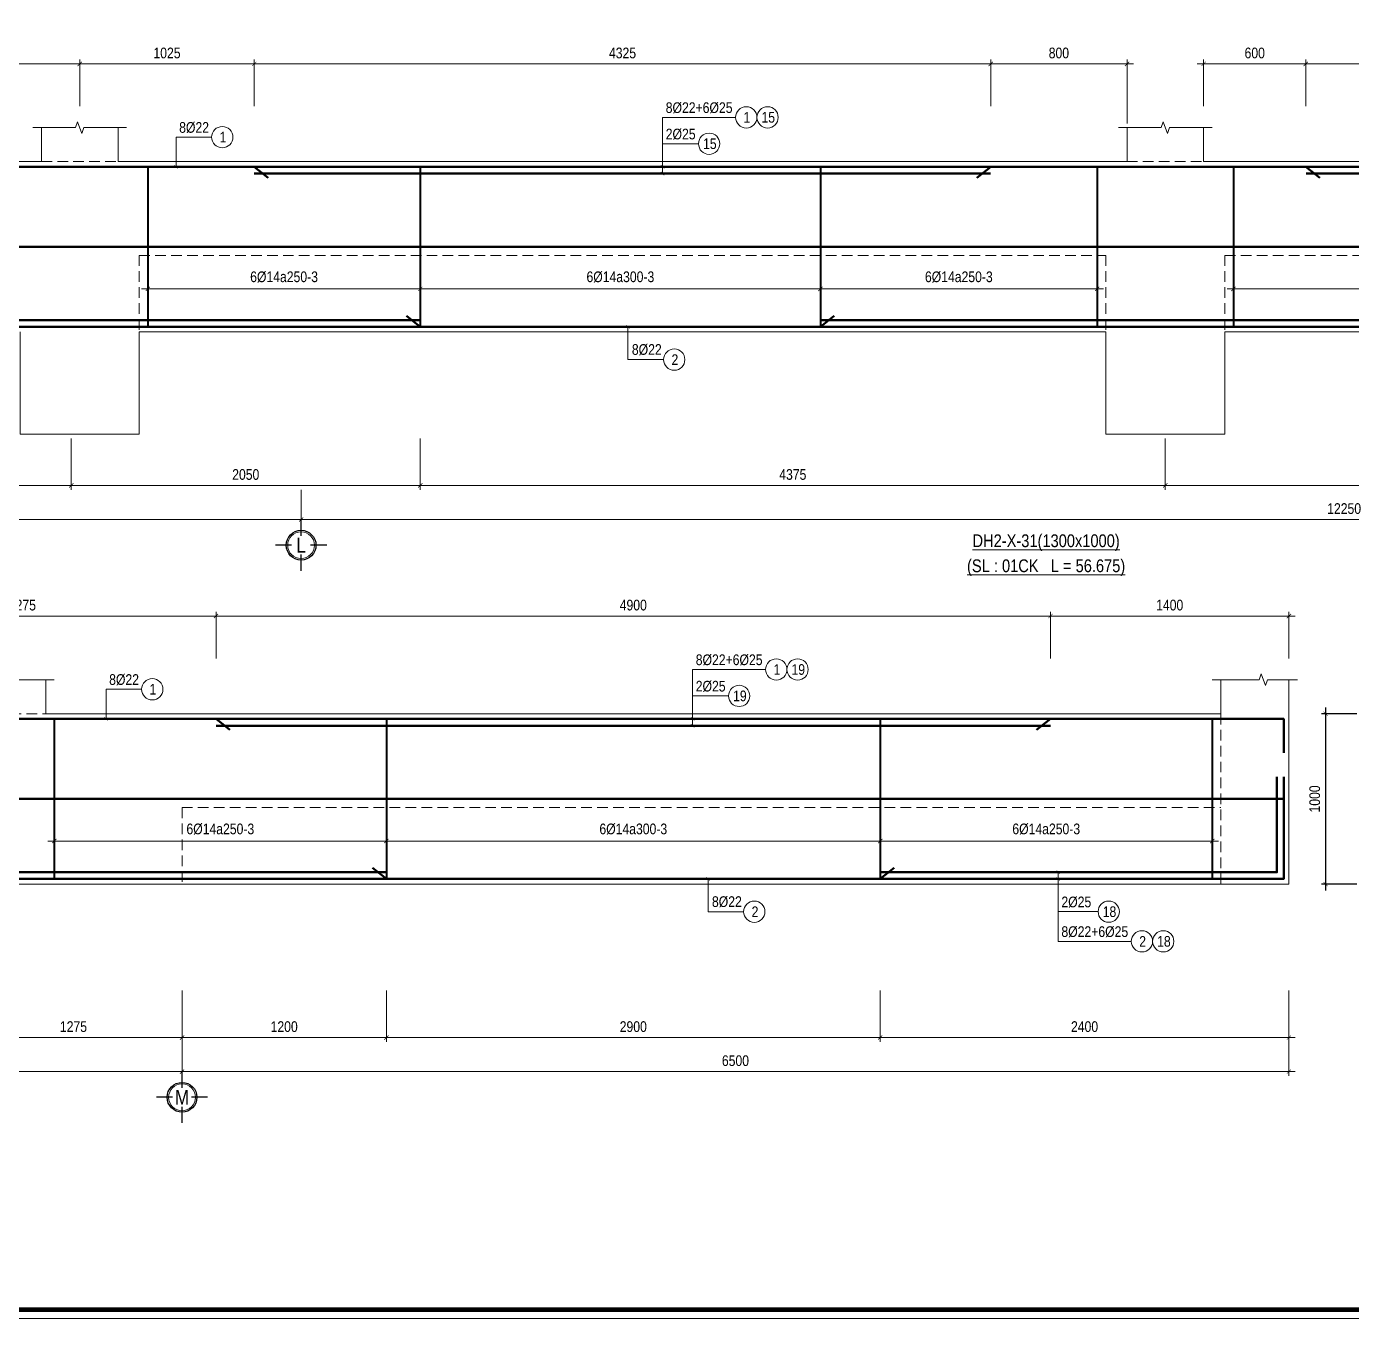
# Model space of a CAD drawing. Header units: millimetres. Extents: x 3014920 to 3563667, y -1638653 to -1356471.
# Drawn here: x 3416600 to 3424380, y -1600938 to -1593352 of the extents above; entities that cross this region are included whole.
import ezdxf
from ezdxf.enums import TextEntityAlignment as Align
from ezdxf.xclip import XClip

# ---------------------------------------------------------------- set-up
doc = ezdxf.new("R2010")
doc.units = ezdxf.units.MM
doc.header["$MEASUREMENT"] = 0
doc.header["$XCLIPFRAME"] = 0
doc.header["$PDMODE"] = 2
doc.linetypes.add('HIDDEN', pattern=[0.375, 0.25, -0.125])
doc.layers.get('0').update_dxf_attribs({"lineweight": 9})
doc.layers.get('Defpoints').update_dxf_attribs({"color": 10, "lineweight": 0})
for name, color, linetype, lineweight in [('2', 2, 'Continuous', 20), ('CDAI', 21, 'Continuous', 40), ('CTHEP', 50, 'Continuous', 50), ('DBAO', 90, 'Continuous', 13), ('DGIONG', 130, 'Continuous', 13), ('KTH', 154, 'Continuous', 9), ('Net khuat', 8, 'HIDDEN', 13), ('TEXT', 7, 'Continuous', 15)]:
    doc.layers.add(name, color=color, linetype=linetype, lineweight=lineweight)
doc.layers.add('8', color=8, linetype='Continuous')
doc.styles.add('HELVECONDENSE', font='VHELVCN_0.TTF')
doc.styles.add('Star-HelCon', font='VHELVCN_0.TTF')
doc.styles.add('TTP-HelCon', font='VHELVCN_0.TTF')
doc.styles.add('VNI-HELVE-CONDENSE', font='VHELVCN_0.TTF')
doc.dimstyles.new('kc-25', dxfattribs={"dimtxt": 62.5, "dimasz": 20, "dimexe": 20, "dimexo": 50, "dimgap": 25, "dimtad": 3, "dimdec": 0, "dimzin": 0, "dimdsep": 46, "dimtxsty": 'VNI-HELVE-CONDENSE', "dimblk": 'DIM', "dimcen": 2.5, "dimclrd": 256, "dimclre": 154, "dimclrt": 7, "dimaunit": 1, "dimadec": 0, "dimazin": 0, "dimtfac": 1, "dimtdec": 0, "dimtix": 1, "dimtmove": 0, "dimatfit": 3, "dimldrblk": 'DOT', "dimfxl": 1, "dimtolj": 1, "dimtzin": 0, "dimarcsym": 0})
doc.dimstyles.new('TTP-25', dxfattribs={"dimscale": 25, "dimtxt": 2.5, "dimasz": 1, "dimexe": 1, "dimexo": 1, "dimgap": 0.09, "dimtad": 0, "dimdec": 4, "dimrnd": 1, "dimzin": 9, "dimdsep": 46, "dimtxsty": 'TTP-HelCon', "dimblk": 'ARCHTICK', "dimcen": 0.09, "dimdle": 1.5, "dimclrd": 256, "dimclre": 256, "dimclrt": 7, "dimadec": 0, "dimazin": 0, "dimtfac": 1, "dimtdec": 4, "dimtmove": 0, "dimatfit": 3, "dimldrblk": 'ARCHTICK', "dimfxl": 1, "dimtvp": 1, "dimtolj": 1, "dimtzin": 0, "dimarcsym": 0})

# ---------------------------------------------------------------- blocks, each defined once
blk = doc.blocks.new('dau truc')
blk.add_circle((0, 0), 180)
at = {"layer": '8'}
for p, q in [((0, 127), (0, 345)), ((-127, 0), (-345, 0)), ((0, -345), (0, -127)), ((345, 0), (127, 0))]:
    blk.add_line(p, q, dxfattribs=at)
blk.add_circle((0, 0), 200, dxfattribs=at)
at = {"layer": 'TEXT', "style": 'HELVECONDENSE'}
blk.add_attdef('A', text='', height=233, dxfattribs=at).set_placement((0, 0), align=Align.MIDDLE)
blk = doc.blocks.new('_ArchTick')
at = {"color": 0, "linetype": 'ByBlock', "const_width": 0.15}
blk.add_lwpolyline([(-0.5, -0.5), (0.5, 0.5)], dxfattribs=at)
blk = doc.blocks.new('*D1346')
at = {"layer": 'Defpoints', "color": 0, "transparency": 16777216}
for p in [(54300, -2174), (56700, -2174), (56700, -2475)]:
    blk.add_point(p, dxfattribs=at)
at = {"layer": 'KTH', "lineweight": -2, "transparency": 16777216}
for p, q in [((54300, -2199), (54300, -2500)), ((56700, -2199), (56700, -2500)), ((54262.5, -2475), (56737.5, -2475))]:
    blk.add_line(p, q, dxfattribs=at)
at = {"layer": 'KTH', "lineweight": -2, "transparency": 16777216, "xscale": 25, "yscale": 25, "zscale": 25, "rotation": 180}
blk.add_blockref('_ArchTick', (54300, -2475), dxfattribs=at)
at = {"layer": 'KTH', "lineweight": -2, "transparency": 16777216, "xscale": 25, "yscale": 25, "zscale": 25}
blk.add_blockref('_ArchTick', (56700, -2475), dxfattribs=at)
at = {"layer": 'KTH', "color": 7, "transparency": 16777216, "insert": (55500, -2411.2), "char_height": 62.5, "attachment_point": 5, "style": 'TTP-HelCon'}
blk.add_mtext('\\A1;2400', dxfattribs=at)
blk = doc.blocks.new('*D1347')
at = {"layer": 'Defpoints', "color": 0, "transparency": 16777216}
for p in [(51400, -2174), (54300, -2174), (54300, -2475)]:
    blk.add_point(p, dxfattribs=at)
at = {"layer": 'KTH', "lineweight": -2, "transparency": 16777216}
for p, q in [((51400, -2199), (51400, -2500)), ((54300, -2199), (54300, -2500)), ((51362.5, -2475), (54337.5, -2475))]:
    blk.add_line(p, q, dxfattribs=at)
at = {"layer": 'KTH', "lineweight": -2, "transparency": 16777216, "xscale": 25, "yscale": 25, "zscale": 25, "rotation": 180}
blk.add_blockref('_ArchTick', (51400, -2475), dxfattribs=at)
at = {"layer": 'KTH', "lineweight": -2, "transparency": 16777216, "xscale": 25, "yscale": 25, "zscale": 25}
blk.add_blockref('_ArchTick', (54300, -2475), dxfattribs=at)
at = {"layer": 'KTH', "color": 7, "transparency": 16777216, "insert": (52850, -2411.2), "char_height": 62.5, "attachment_point": 5, "style": 'TTP-HelCon'}
blk.add_mtext('\\A1;2900', dxfattribs=at)
blk = doc.blocks.new('DIM')
h = blk.add_hatch(color=1)
h.paths.add_polyline_path([(0.49, 0.29, 1), (0.29, 0.49), (-0.19, 0), (0.19, 0)])
h.paths.add_polyline_path([(0.19, 0), (-0.19, 0), (-0.49, -0.29, 1), (-0.29, -0.49)])
at = {"color": 9}
for p, q in [((-0.19, 0), (-1.5, 0)), ((0.19, 0), (1.5, 0))]:
    blk.add_line(p, q, dxfattribs=at)
at = {"color": 1}
for p, q in [((-0.49, -0.29), (0.29, 0.49)), ((-0.29, -0.49), (0.49, 0.29)), ((-0.19, 0), (0.19, 0))]:
    blk.add_line(p, q, dxfattribs=at)
blk.add_arc((-0.39, -0.39), 0.138, 135, 315, dxfattribs=at)
blk = doc.blocks.new('*D1350')
at = {"layer": 'Defpoints', "color": 0, "transparency": 16777216}
for p in [(48125, 0), (48125, -274), (50400, -274)]:
    blk.add_point(p, dxfattribs=at)
at = {"layer": 'KTH', "lineweight": -2, "transparency": 16777216}
for p, q in [((50437.5, 0), (48087.5, 0)), ((48125, -249), (48125, 25)), ((50400, -249), (50400, 25))]:
    blk.add_line(p, q, dxfattribs=at)
at = {"layer": 'KTH', "lineweight": -2, "transparency": 16777216, "xscale": 25, "yscale": 25, "zscale": 25, "rotation": 180}
blk.add_blockref('_ArchTick', (48125, 0), dxfattribs=at)
at = {"layer": 'KTH', "lineweight": -2, "transparency": 16777216, "xscale": 25, "yscale": 25, "zscale": 25}
blk.add_blockref('_ArchTick', (50400, 0), dxfattribs=at)
at = {"layer": 'KTH', "color": 7, "transparency": 16777216, "insert": (49262.5, 63.8), "char_height": 62.5, "attachment_point": 5, "style": 'TTP-HelCon'}
blk.add_mtext('\\A1;2275', dxfattribs=at)
blk = doc.blocks.new('*D1351')
at = {"layer": 'Defpoints', "color": 0, "transparency": 16777216}
for p in [(51400, -1124), (54300, -1124), (51400, -1321.1)]:
    blk.add_point(p, dxfattribs=at)
at = {"layer": 'KTH', "lineweight": -2, "transparency": 16777216}
for p, q in [((51400, -1149), (51400, -1346.1)), ((54300, -1149), (54300, -1346.1)), ((54337.5, -1321.1), (51362.5, -1321.1))]:
    blk.add_line(p, q, dxfattribs=at)
at = {"layer": 'KTH', "lineweight": -2, "transparency": 16777216, "xscale": 25, "yscale": 25, "zscale": 25, "rotation": 180}
blk.add_blockref('_ArchTick', (51400, -1321.1), dxfattribs=at)
at = {"layer": 'KTH', "lineweight": -2, "transparency": 16777216, "xscale": 25, "yscale": 25, "zscale": 25}
blk.add_blockref('_ArchTick', (54300, -1321.1), dxfattribs=at)
at = {"layer": 'KTH', "color": 7, "transparency": 16777216, "insert": (52850, -1251.2), "char_height": 62.5, "attachment_point": 5, "style": 'TTP-HelCon'}
blk.add_mtext('\\A1;6Þ14a300-3', dxfattribs=at)
blk = doc.blocks.new('*D1352')
at = {"layer": 'Defpoints', "color": 0, "transparency": 16777216}
for p in [(43425, -1124), (46800, -1124), (46800, -1321.1)]:
    blk.add_point(p, dxfattribs=at)
at = {"layer": 'KTH', "lineweight": -2, "transparency": 16777216}
for p, q in [((43425, -1149), (43425, -1346.1)), ((46800, -1149), (46800, -1346.1)), ((43387.5, -1321.1), (46837.5, -1321.1))]:
    blk.add_line(p, q, dxfattribs=at)
at = {"layer": 'KTH', "lineweight": -2, "transparency": 16777216, "xscale": 25, "yscale": 25, "zscale": 25, "rotation": 180}
blk.add_blockref('_ArchTick', (43425, -1321.1), dxfattribs=at)
at = {"layer": 'KTH', "lineweight": -2, "transparency": 16777216, "xscale": 25, "yscale": 25, "zscale": 25}
blk.add_blockref('_ArchTick', (46800, -1321.1), dxfattribs=at)
at = {"layer": 'KTH', "color": 7, "transparency": 16777216, "insert": (45112.5, -1251.2), "char_height": 62.5, "attachment_point": 5, "style": 'TTP-HelCon'}
blk.add_mtext('\\A1;6Þ14a250-3', dxfattribs=at)
blk = doc.blocks.new('*D1353')
at = {"layer": 'Defpoints', "color": 0, "transparency": 16777216}
for p in [(54300, -1124), (56250, -1124), (54300, -1321.1)]:
    blk.add_point(p, dxfattribs=at)
at = {"layer": 'KTH', "lineweight": -2, "transparency": 16777216}
for p, q in [((54300, -1149), (54300, -1346.1)), ((56250, -1149), (56250, -1346.1)), ((56287.5, -1321.1), (54262.5, -1321.1))]:
    blk.add_line(p, q, dxfattribs=at)
at = {"layer": 'KTH', "lineweight": -2, "transparency": 16777216, "xscale": 25, "yscale": 25, "zscale": 25, "rotation": 180}
blk.add_blockref('_ArchTick', (54300, -1321.1), dxfattribs=at)
at = {"layer": 'KTH', "lineweight": -2, "transparency": 16777216, "xscale": 25, "yscale": 25, "zscale": 25}
blk.add_blockref('_ArchTick', (56250, -1321.1), dxfattribs=at)
at = {"layer": 'KTH', "color": 7, "transparency": 16777216, "insert": (55275, -1251.2), "char_height": 62.5, "attachment_point": 5, "style": 'TTP-HelCon'}
blk.add_mtext('\\A1;6Þ14a250-3', dxfattribs=at)
blk = doc.blocks.new('*D1354')
at = {"layer": 'Defpoints', "color": 0, "transparency": 16777216}
for p in [(36600, -2174), (38650, -2174), (36600, -2475)]:
    blk.add_point(p, dxfattribs=at)
at = {"layer": 'KTH', "lineweight": -2, "transparency": 16777216}
for p, q in [((36600, -2199), (36600, -2500)), ((38650, -2199), (38650, -2500)), ((38687.5, -2475), (36562.5, -2475))]:
    blk.add_line(p, q, dxfattribs=at)
at = {"layer": 'KTH', "lineweight": -2, "transparency": 16777216, "xscale": 25, "yscale": 25, "zscale": 25, "rotation": 180}
blk.add_blockref('_ArchTick', (36600, -2475), dxfattribs=at)
at = {"layer": 'KTH', "lineweight": -2, "transparency": 16777216, "xscale": 25, "yscale": 25, "zscale": 25}
blk.add_blockref('_ArchTick', (38650, -2475), dxfattribs=at)
at = {"layer": 'KTH', "color": 7, "transparency": 16777216, "insert": (37625, -2411.2), "char_height": 62.5, "attachment_point": 5, "style": 'TTP-HelCon'}
blk.add_mtext('\\A1;2050', dxfattribs=at)
blk = doc.blocks.new('*D1355')
at = {"layer": 'Defpoints', "color": 0, "transparency": 16777216}
for p in [(43025, -2174), (48925, -2174), (43025, -2475)]:
    blk.add_point(p, dxfattribs=at)
at = {"layer": 'KTH', "lineweight": -2, "transparency": 16777216}
for p, q in [((43025, -2199), (43025, -2500)), ((48925, -2199), (48925, -2500)), ((48962.5, -2475), (42987.5, -2475))]:
    blk.add_line(p, q, dxfattribs=at)
at = {"layer": 'KTH', "lineweight": -2, "transparency": 16777216, "xscale": 25, "yscale": 25, "zscale": 25, "rotation": 180}
blk.add_blockref('_ArchTick', (43025, -2475), dxfattribs=at)
at = {"layer": 'KTH', "lineweight": -2, "transparency": 16777216, "xscale": 25, "yscale": 25, "zscale": 25}
blk.add_blockref('_ArchTick', (48925, -2475), dxfattribs=at)
at = {"layer": 'KTH', "color": 7, "transparency": 16777216, "insert": (45975, -2411.2), "char_height": 62.5, "attachment_point": 5, "style": 'TTP-HelCon'}
blk.add_mtext('\\A1;5900', dxfattribs=at)
blk = doc.blocks.new('*D1356')
at = {"layer": 'Defpoints', "color": 0, "transparency": 16777216}
for p in [(37950, -2475), (50200, -2475), (50200, -2675)]:
    blk.add_point(p, dxfattribs=at)
at = {"layer": 'KTH', "lineweight": -2, "transparency": 16777216}
for p, q in [((37950, -2500), (37950, -2700)), ((50200, -2500), (50200, -2700)), ((37912.5, -2675), (50237.5, -2675))]:
    blk.add_line(p, q, dxfattribs=at)
at = {"layer": 'KTH', "lineweight": -2, "transparency": 16777216, "xscale": 25, "yscale": 25, "zscale": 25, "rotation": 180}
blk.add_blockref('_ArchTick', (37950, -2675), dxfattribs=at)
at = {"layer": 'KTH', "lineweight": -2, "transparency": 16777216, "xscale": 25, "yscale": 25, "zscale": 25}
blk.add_blockref('_ArchTick', (50200, -2675), dxfattribs=at)
at = {"layer": 'KTH', "color": 7, "transparency": 16777216, "insert": (44075, -2611.2), "char_height": 62.5, "attachment_point": 5, "style": 'TTP-HelCon'}
blk.add_mtext('\\A1;12250', dxfattribs=at)
blk = doc.blocks.new('*D1358')
at = {"layer": 'Defpoints', "color": 0, "transparency": 16777216}
for p in [(38650, -2174), (43025, -2174), (43025, -2475)]:
    blk.add_point(p, dxfattribs=at)
at = {"layer": 'KTH', "lineweight": -2, "transparency": 16777216}
for p, q in [((38650, -2199), (38650, -2500)), ((43025, -2199), (43025, -2500)), ((38612.5, -2475), (43062.5, -2475))]:
    blk.add_line(p, q, dxfattribs=at)
at = {"layer": 'KTH', "lineweight": -2, "transparency": 16777216, "xscale": 25, "yscale": 25, "zscale": 25, "rotation": 180}
blk.add_blockref('_ArchTick', (38650, -2475), dxfattribs=at)
at = {"layer": 'KTH', "lineweight": -2, "transparency": 16777216, "xscale": 25, "yscale": 25, "zscale": 25}
blk.add_blockref('_ArchTick', (43025, -2475), dxfattribs=at)
at = {"layer": 'KTH', "color": 7, "transparency": 16777216, "insert": (40837.5, -2411.2), "char_height": 62.5, "attachment_point": 5, "style": 'TTP-HelCon'}
blk.add_mtext('\\A1;4375', dxfattribs=at)
blk = doc.blocks.new('*D1359')
at = {"layer": 'Defpoints', "color": 0, "transparency": 16777216}
for p in [(37675, 0), (36650, -274), (37675, -274)]:
    blk.add_point(p, dxfattribs=at)
at = {"layer": 'KTH', "lineweight": -2, "transparency": 16777216}
for p, q in [((36612.5, 0), (37712.5, 0)), ((36650, -249), (36650, 25)), ((37675, -249), (37675, 25))]:
    blk.add_line(p, q, dxfattribs=at)
at = {"layer": 'KTH', "lineweight": -2, "transparency": 16777216, "xscale": 25, "yscale": 25, "zscale": 25, "rotation": 180}
blk.add_blockref('_ArchTick', (36650, 0), dxfattribs=at)
at = {"layer": 'KTH', "lineweight": -2, "transparency": 16777216, "xscale": 25, "yscale": 25, "zscale": 25}
blk.add_blockref('_ArchTick', (37675, 0), dxfattribs=at)
at = {"layer": 'KTH', "color": 7, "transparency": 16777216, "insert": (37162.5, 63.8), "char_height": 62.5, "attachment_point": 5, "style": 'TTP-HelCon'}
blk.add_mtext('\\A1;1025', dxfattribs=at)
blk = doc.blocks.new('*D1360')
at = {"layer": 'Defpoints', "color": 0, "transparency": 16777216}
for p in [(37675, 0), (37675, -274), (42000, -249)]:
    blk.add_point(p, dxfattribs=at)
at = {"layer": 'KTH', "lineweight": -2, "transparency": 16777216}
for p, q in [((42037.5, 0), (37637.5, 0)), ((37675, -249), (37675, 25)), ((42000, -224), (42000, 25))]:
    blk.add_line(p, q, dxfattribs=at)
at = {"layer": 'KTH', "lineweight": -2, "transparency": 16777216, "xscale": 25, "yscale": 25, "zscale": 25, "rotation": 180}
blk.add_blockref('_ArchTick', (37675, 0), dxfattribs=at)
at = {"layer": 'KTH', "lineweight": -2, "transparency": 16777216, "xscale": 25, "yscale": 25, "zscale": 25}
blk.add_blockref('_ArchTick', (42000, 0), dxfattribs=at)
at = {"layer": 'KTH', "color": 7, "transparency": 16777216, "insert": (39837.5, 63.8), "char_height": 62.5, "attachment_point": 5, "style": 'TTP-HelCon'}
blk.add_mtext('\\A1;4325', dxfattribs=at)
blk = doc.blocks.new('*D1361')
at = {"layer": 'Defpoints', "color": 0, "transparency": 16777216}
for p in [(37050, -1124), (38650, -1124), (37050, -1321.1)]:
    blk.add_point(p, dxfattribs=at)
at = {"layer": 'KTH', "lineweight": -2, "transparency": 16777216}
for p, q in [((37050, -1149), (37050, -1346.1)), ((38650, -1149), (38650, -1346.1)), ((38687.5, -1321.1), (37012.5, -1321.1))]:
    blk.add_line(p, q, dxfattribs=at)
at = {"layer": 'KTH', "lineweight": -2, "transparency": 16777216, "xscale": 25, "yscale": 25, "zscale": 25, "rotation": 180}
blk.add_blockref('_ArchTick', (37050, -1321.1), dxfattribs=at)
at = {"layer": 'KTH', "lineweight": -2, "transparency": 16777216, "xscale": 25, "yscale": 25, "zscale": 25}
blk.add_blockref('_ArchTick', (38650, -1321.1), dxfattribs=at)
at = {"layer": 'KTH', "color": 7, "transparency": 16777216, "insert": (37850, -1251.2), "char_height": 62.5, "attachment_point": 5, "style": 'TTP-HelCon'}
blk.add_mtext('\\A1;6Þ14a250-3', dxfattribs=at)
blk = doc.blocks.new('*D1362')
at = {"layer": 'Defpoints', "color": 0, "transparency": 16777216}
for p in [(38650, -1124), (40999.8, -1124), (40999.8, -1321.1)]:
    blk.add_point(p, dxfattribs=at)
at = {"layer": 'KTH', "lineweight": -2, "transparency": 16777216}
for p, q in [((38650, -1149), (38650, -1346.1)), ((40999.8, -1149), (40999.8, -1346.1)), ((38612.5, -1321.1), (41037.3, -1321.1))]:
    blk.add_line(p, q, dxfattribs=at)
at = {"layer": 'KTH', "lineweight": -2, "transparency": 16777216, "xscale": 25, "yscale": 25, "zscale": 25, "rotation": 180}
blk.add_blockref('_ArchTick', (38650, -1321.1), dxfattribs=at)
at = {"layer": 'KTH', "lineweight": -2, "transparency": 16777216, "xscale": 25, "yscale": 25, "zscale": 25}
blk.add_blockref('_ArchTick', (40999.8, -1321.1), dxfattribs=at)
at = {"layer": 'KTH', "color": 7, "transparency": 16777216, "insert": (39824.9, -1251.2), "char_height": 62.5, "attachment_point": 5, "style": 'TTP-HelCon'}
blk.add_mtext('\\A1;6Þ14a300-3', dxfattribs=at)
blk = doc.blocks.new('*D1363')
at = {"layer": 'Defpoints', "color": 0, "transparency": 16777216}
for p in [(49450, -1124), (51400, -1124), (51400, -1321.1)]:
    blk.add_point(p, dxfattribs=at)
at = {"layer": 'KTH', "lineweight": -2, "transparency": 16777216}
for p, q in [((49450, -1149), (49450, -1346.1)), ((51400, -1149), (51400, -1346.1)), ((49412.5, -1321.1), (51437.5, -1321.1))]:
    blk.add_line(p, q, dxfattribs=at)
at = {"layer": 'KTH', "lineweight": -2, "transparency": 16777216, "xscale": 25, "yscale": 25, "zscale": 25, "rotation": 180}
blk.add_blockref('_ArchTick', (49450, -1321.1), dxfattribs=at)
at = {"layer": 'KTH', "lineweight": -2, "transparency": 16777216, "xscale": 25, "yscale": 25, "zscale": 25}
blk.add_blockref('_ArchTick', (51400, -1321.1), dxfattribs=at)
at = {"layer": 'KTH', "color": 7, "transparency": 16777216, "insert": (50425, -1251.2), "char_height": 62.5, "attachment_point": 5, "style": 'TTP-HelCon'}
blk.add_mtext('\\A1;6Þ14a250-3', dxfattribs=at)
blk = doc.blocks.new('*D1367')
at = {"layer": 'Defpoints', "color": 0, "transparency": 16777216}
for p in [(55300, 0), (50400, -274), (55300, -274)]:
    blk.add_point(p, dxfattribs=at)
at = {"layer": 'KTH', "lineweight": -2, "transparency": 16777216}
for p, q in [((50362.5, 0), (55337.5, 0)), ((50400, -249), (50400, 25)), ((55300, -249), (55300, 25))]:
    blk.add_line(p, q, dxfattribs=at)
at = {"layer": 'KTH', "lineweight": -2, "transparency": 16777216, "xscale": 25, "yscale": 25, "zscale": 25, "rotation": 180}
blk.add_blockref('_ArchTick', (50400, 0), dxfattribs=at)
at = {"layer": 'KTH', "lineweight": -2, "transparency": 16777216, "xscale": 25, "yscale": 25, "zscale": 25}
blk.add_blockref('_ArchTick', (55300, 0), dxfattribs=at)
at = {"layer": 'KTH', "color": 7, "transparency": 16777216, "insert": (52850, 63.8), "char_height": 62.5, "attachment_point": 5, "style": 'TTP-HelCon'}
blk.add_mtext('\\A1;4900', dxfattribs=at)
blk = doc.blocks.new('*D1368')
at = {"layer": 'Defpoints', "color": 0, "transparency": 16777216}
for p in [(56700, 0), (55300, -274), (56700, -274)]:
    blk.add_point(p, dxfattribs=at)
at = {"layer": 'KTH', "lineweight": -2, "transparency": 16777216}
for p, q in [((55262.5, 0), (56737.5, 0)), ((55300, -249), (55300, 25)), ((56700, -249), (56700, 25))]:
    blk.add_line(p, q, dxfattribs=at)
at = {"layer": 'KTH', "lineweight": -2, "transparency": 16777216, "xscale": 25, "yscale": 25, "zscale": 25, "rotation": 180}
blk.add_blockref('_ArchTick', (55300, 0), dxfattribs=at)
at = {"layer": 'KTH', "lineweight": -2, "transparency": 16777216, "xscale": 25, "yscale": 25, "zscale": 25}
blk.add_blockref('_ArchTick', (56700, 0), dxfattribs=at)
at = {"layer": 'KTH', "color": 7, "transparency": 16777216, "insert": (56000, 63.8), "char_height": 62.5, "attachment_point": 5, "style": 'TTP-HelCon'}
blk.add_mtext('\\A1;1400', dxfattribs=at)
blk = doc.blocks.new('*D1369')
at = {"layer": 'Defpoints', "color": 0, "transparency": 16777216}
for p in [(48925, -2174), (50200, -2174), (50200, -2475)]:
    blk.add_point(p, dxfattribs=at)
at = {"layer": 'KTH', "lineweight": -2, "transparency": 16777216}
for p, q in [((48925, -2199), (48925, -2500)), ((50200, -2199), (50200, -2500)), ((48887.5, -2475), (50237.5, -2475))]:
    blk.add_line(p, q, dxfattribs=at)
at = {"layer": 'KTH', "lineweight": -2, "transparency": 16777216, "xscale": 25, "yscale": 25, "zscale": 25, "rotation": 180}
blk.add_blockref('_ArchTick', (48925, -2475), dxfattribs=at)
at = {"layer": 'KTH', "lineweight": -2, "transparency": 16777216, "xscale": 25, "yscale": 25, "zscale": 25}
blk.add_blockref('_ArchTick', (50200, -2475), dxfattribs=at)
at = {"layer": 'KTH', "color": 7, "transparency": 16777216, "insert": (49562.5, -2411.2), "char_height": 62.5, "attachment_point": 5, "style": 'TTP-HelCon'}
blk.add_mtext('\\A1;1275', dxfattribs=at)
blk = doc.blocks.new('*D1370')
at = {"layer": 'Defpoints', "color": 0, "transparency": 16777216}
for p in [(50200, -2174), (51400, -2199), (50200, -2475)]:
    blk.add_point(p, dxfattribs=at)
at = {"layer": 'KTH', "lineweight": -2, "transparency": 16777216}
for p, q in [((50200, -2199), (50200, -2500)), ((51400, -2224), (51400, -2500)), ((51437.5, -2475), (50162.5, -2475))]:
    blk.add_line(p, q, dxfattribs=at)
at = {"layer": 'KTH', "lineweight": -2, "transparency": 16777216, "xscale": 25, "yscale": 25, "zscale": 25, "rotation": 180}
blk.add_blockref('_ArchTick', (50200, -2475), dxfattribs=at)
at = {"layer": 'KTH', "lineweight": -2, "transparency": 16777216, "xscale": 25, "yscale": 25, "zscale": 25}
blk.add_blockref('_ArchTick', (51400, -2475), dxfattribs=at)
at = {"layer": 'KTH', "color": 7, "transparency": 16777216, "insert": (50800, -2411.2), "char_height": 62.5, "attachment_point": 5, "style": 'TTP-HelCon'}
blk.add_mtext('\\A1;1200', dxfattribs=at)
blk = doc.blocks.new('*D1371')
at = {"layer": 'Defpoints', "color": 0, "transparency": 16777216}
for p in [(50200, -2174), (56700, -2174), (50200, -2675)]:
    blk.add_point(p, dxfattribs=at)
at = {"layer": 'KTH', "lineweight": -2, "transparency": 16777216}
for p, q in [((50200, -2199), (50200, -2700)), ((56700, -2199), (56700, -2700)), ((56737.5, -2675), (50162.5, -2675))]:
    blk.add_line(p, q, dxfattribs=at)
at = {"layer": 'KTH', "lineweight": -2, "transparency": 16777216, "xscale": 25, "yscale": 25, "zscale": 25, "rotation": 180}
blk.add_blockref('_ArchTick', (50200, -2675), dxfattribs=at)
at = {"layer": 'KTH', "lineweight": -2, "transparency": 16777216, "xscale": 25, "yscale": 25, "zscale": 25}
blk.add_blockref('_ArchTick', (56700, -2675), dxfattribs=at)
at = {"layer": 'KTH', "color": 7, "transparency": 16777216, "insert": (53450, -2611.2), "char_height": 62.5, "attachment_point": 5, "style": 'TTP-HelCon'}
blk.add_mtext('\\A1;6500', dxfattribs=at)
blk = doc.blocks.new('*D1379')
at = {"layer": 'Defpoints', "color": 0, "transparency": 16777216}
for p in [(34550, -2174), (36600, -2174), (34550, -2475)]:
    blk.add_point(p, dxfattribs=at)
at = {"layer": 'KTH', "lineweight": -2, "transparency": 16777216}
for p, q in [((34550, -2199), (34550, -2500)), ((36600, -2199), (36600, -2500)), ((36637.5, -2475), (34512.5, -2475))]:
    blk.add_line(p, q, dxfattribs=at)
at = {"layer": 'KTH', "lineweight": -2, "transparency": 16777216, "xscale": 25, "yscale": 25, "zscale": 25, "rotation": 180}
blk.add_blockref('_ArchTick', (34550, -2475), dxfattribs=at)
at = {"layer": 'KTH', "lineweight": -2, "transparency": 16777216, "xscale": 25, "yscale": 25, "zscale": 25}
blk.add_blockref('_ArchTick', (36600, -2475), dxfattribs=at)
at = {"layer": 'KTH', "color": 7, "transparency": 16777216, "insert": (35575, -2411.2), "char_height": 62.5, "attachment_point": 5, "style": 'TTP-HelCon'}
blk.add_mtext('\\A1;2050', dxfattribs=at)
blk = doc.blocks.new('*D1380')
at = {"layer": 'Defpoints', "color": 0, "transparency": 16777216}
for p in [(27500, -2475), (37950, -2475), (27500, -2675)]:
    blk.add_point(p, dxfattribs=at)
at = {"layer": 'KTH', "lineweight": -2, "transparency": 16777216}
for p, q in [((27500, -2500), (27500, -2700)), ((37950, -2500), (37950, -2700)), ((37987.5, -2675), (27462.5, -2675))]:
    blk.add_line(p, q, dxfattribs=at)
at = {"layer": 'KTH', "lineweight": -2, "transparency": 16777216, "xscale": 25, "yscale": 25, "zscale": 25, "rotation": 180}
blk.add_blockref('_ArchTick', (27500, -2675), dxfattribs=at)
at = {"layer": 'KTH', "lineweight": -2, "transparency": 16777216, "xscale": 25, "yscale": 25, "zscale": 25}
blk.add_blockref('_ArchTick', (37950, -2675), dxfattribs=at)
at = {"layer": 'KTH', "color": 7, "transparency": 16777216, "insert": (32725, -2611.2), "char_height": 62.5, "attachment_point": 5, "style": 'TTP-HelCon'}
blk.add_mtext('\\A1;10450', dxfattribs=at)
blk = doc.blocks.new('*D1420')
at = {"layer": 'Defpoints', "color": 0, "transparency": 16777216}
for p in [(35600, 0), (35600, -274), (36650, -274)]:
    blk.add_point(p, dxfattribs=at)
at = {"layer": 'KTH', "lineweight": -2, "transparency": 16777216}
for p, q in [((36687.5, 0), (35562.5, 0)), ((35600, -249), (35600, 25)), ((36650, -249), (36650, 25))]:
    blk.add_line(p, q, dxfattribs=at)
at = {"layer": 'KTH', "lineweight": -2, "transparency": 16777216, "xscale": 25, "yscale": 25, "zscale": 25, "rotation": 180}
blk.add_blockref('_ArchTick', (35600, 0), dxfattribs=at)
at = {"layer": 'KTH', "lineweight": -2, "transparency": 16777216, "xscale": 25, "yscale": 25, "zscale": 25}
blk.add_blockref('_ArchTick', (36650, 0), dxfattribs=at)
at = {"layer": 'KTH', "color": 7, "transparency": 16777216, "insert": (36125, 63.8), "char_height": 62.5, "attachment_point": 5, "style": 'TTP-HelCon'}
blk.add_mtext('\\A1;1050', dxfattribs=at)
blk = doc.blocks.new('*D1423')
at = {"layer": 'Defpoints', "color": 0, "transparency": 16777216}
for p in [(40999.8, -1124), (42625, -1124), (42625, -1321.1)]:
    blk.add_point(p, dxfattribs=at)
at = {"layer": 'KTH', "lineweight": -2, "transparency": 16777216}
for p, q in [((40999.8, -1149), (40999.8, -1346.1)), ((42625, -1149), (42625, -1346.1)), ((40962.3, -1321.1), (42662.5, -1321.1))]:
    blk.add_line(p, q, dxfattribs=at)
at = {"layer": 'KTH', "lineweight": -2, "transparency": 16777216, "xscale": 25, "yscale": 25, "zscale": 25, "rotation": 180}
blk.add_blockref('_ArchTick', (40999.8, -1321.1), dxfattribs=at)
at = {"layer": 'KTH', "lineweight": -2, "transparency": 16777216, "xscale": 25, "yscale": 25, "zscale": 25}
blk.add_blockref('_ArchTick', (42625, -1321.1), dxfattribs=at)
at = {"layer": 'KTH', "color": 7, "transparency": 16777216, "insert": (41812.4, -1251.2), "char_height": 62.5, "attachment_point": 5, "style": 'TTP-HelCon'}
blk.add_mtext('\\A1;6Þ14a250-3', dxfattribs=at)
blk = doc.blocks.new('*D1424')
at = {"layer": 'Defpoints', "color": 0, "transparency": 16777216}
for p in [(42000, 0), (42000, -274), (42800, -374)]:
    blk.add_point(p, dxfattribs=at)
at = {"layer": 'KTH', "lineweight": -2, "transparency": 16777216}
for p, q in [((42837.5, 0), (41962.5, 0)), ((42000, -249), (42000, 25)), ((42800, -349), (42800, 25))]:
    blk.add_line(p, q, dxfattribs=at)
at = {"layer": 'KTH', "lineweight": -2, "transparency": 16777216, "xscale": 25, "yscale": 25, "zscale": 25, "rotation": 180}
blk.add_blockref('_ArchTick', (42000, 0), dxfattribs=at)
at = {"layer": 'KTH', "lineweight": -2, "transparency": 16777216, "xscale": 25, "yscale": 25, "zscale": 25}
blk.add_blockref('_ArchTick', (42800, 0), dxfattribs=at)
at = {"layer": 'KTH', "color": 7, "transparency": 16777216, "insert": (42400, 63.8), "char_height": 62.5, "attachment_point": 5, "style": 'TTP-HelCon'}
blk.add_mtext('\\A1;800', dxfattribs=at)
blk = doc.blocks.new('*D1425')
at = {"layer": 'Defpoints', "color": 0, "transparency": 16777216}
for p in [(43850, 0), (43250, -274), (43850, -274)]:
    blk.add_point(p, dxfattribs=at)
at = {"layer": 'KTH', "lineweight": -2, "transparency": 16777216}
for p, q in [((43212.5, 0), (43887.5, 0)), ((43250, -249), (43250, 25)), ((43850, -249), (43850, 25))]:
    blk.add_line(p, q, dxfattribs=at)
at = {"layer": 'KTH', "lineweight": -2, "transparency": 16777216, "xscale": 25, "yscale": 25, "zscale": 25, "rotation": 180}
blk.add_blockref('_ArchTick', (43250, 0), dxfattribs=at)
at = {"layer": 'KTH', "lineweight": -2, "transparency": 16777216, "xscale": 25, "yscale": 25, "zscale": 25}
blk.add_blockref('_ArchTick', (43850, 0), dxfattribs=at)
at = {"layer": 'KTH', "color": 7, "transparency": 16777216, "insert": (43550, 63.8), "char_height": 62.5, "attachment_point": 5, "style": 'TTP-HelCon'}
blk.add_mtext('\\A1;600', dxfattribs=at)
blk = doc.blocks.new('*D1427')
at = {"layer": 'Defpoints', "color": 0, "transparency": 16777216}
for p in [(43850, 0), (43850, -249), (46250, -604)]:
    blk.add_point(p, dxfattribs=at)
at = {"layer": 'KTH', "lineweight": -2, "transparency": 16777216}
for p, q in [((46287.5, 0), (43812.5, 0)), ((43850, -224), (43850, 25)), ((46250, -579), (46250, 25))]:
    blk.add_line(p, q, dxfattribs=at)
at = {"layer": 'KTH', "lineweight": -2, "transparency": 16777216, "xscale": 25, "yscale": 25, "zscale": 25, "rotation": 180}
blk.add_blockref('_ArchTick', (43850, 0), dxfattribs=at)
at = {"layer": 'KTH', "lineweight": -2, "transparency": 16777216, "xscale": 25, "yscale": 25, "zscale": 25}
blk.add_blockref('_ArchTick', (46250, 0), dxfattribs=at)
at = {"layer": 'KTH', "color": 7, "transparency": 16777216, "insert": (45050, 63.8), "char_height": 62.5, "attachment_point": 5, "style": 'TTP-HelCon'}
blk.add_mtext('\\A1;2400', dxfattribs=at)
blk = doc.blocks.new('*D343')
at = {"layer": 'Defpoints', "color": 0, "ltscale": 500, "transparency": 16777216}
for p in [(3424436.4, -1597387), (3424228.2, -1598387), (3424436.4, -1598387)]:
    blk.add_point(p, dxfattribs=at)
at = {"layer": 'KTH', "lineweight": -2, "ltscale": 500, "transparency": 16777216}
for p, q in [((3424411.4, -1597387), (3424203.2, -1597387)), ((3424228.2, -1597349.5), (3424228.2, -1598424.5)), ((3424411.4, -1598387), (3424203.2, -1598387))]:
    blk.add_line(p, q, dxfattribs=at)
at = {"layer": 'KTH', "lineweight": -2, "ltscale": 500, "transparency": 16777216, "xscale": 25, "yscale": 25, "zscale": 25}
for p, rotation in [((3424228.2, -1597387), 90), ((3424228.2, -1598387), 270)]:
    blk.add_blockref('_ArchTick', p, dxfattribs=dict(at, rotation=rotation))
at = {"layer": 'KTH', "color": 7, "ltscale": 500, "transparency": 16777216, "insert": (3424164.4, -1597887), "char_height": 62.5, "attachment_point": 5, "rotation": 90, "style": 'TTP-HelCon'}
blk.add_mtext('\\A1;1000', dxfattribs=at)
blk = doc.blocks.new('CHG_XX_Khung ten')
blk.add_lwpolyline([(15, 579), (826, 579), (826, 15), (15, 15)], close=True)
at = {"color": 4, "linetype": 'Continuous', "const_width": 1}
blk.add_lwpolyline([(17, 577), (824, 577), (824, 17), (17, 17)], close=True, dxfattribs=at)
blk = doc.blocks.new('2X-31')
at = {"layer": 'CDAI'}
for points in [[(37050, -604.00461), (37050, -1544.00461)], [(38650.00074, -604.00461), (38650.00074, -1544.00461)], [(40999.77863, -604.00461), (40999.77863, -1544.00461)], [(42625, -604.00461), (42625, -1544.00461)], [(43425, -604.00461), (43425, -1544.00461)], [(49449.99511, -604.00461), (49449.99511, -1544.00461)], [(51400, -604.00461), (51400, -1544.00461)], [(51400, -604.00461), (51400, -1544.00461)], [(54299.98926, -604.00461), (54299.98926, -1544.0046)], [(54299.98926, -604.00461), (54299.98926, -1544.0046)], [(56249.98926, -604.00461), (56249.98926, -1544.0046)]]:
    blk.add_lwpolyline(points, dxfattribs=at)
at = {"layer": 'CTHEP'}
for p, q in [((37756.42589, -668.53011), (37675, -604.00461)), ((41918.57411, -668.53011), (42000, -604.00461)), ((43931.42394, -668.53011), (43849.99805, -604.00461)), ((50481.42589, -668.53011), (50400, -604.00461)), ((55218.56337, -668.53011), (55299.98926, -604.00461)), ((56669.99316, -1074.0046), (103.16431, -1074.00461)), ((38568.57484, -1479.47911), (38650.00074, -1544.00461)), ((41081.20452, -1479.47911), (40999.77863, -1544.00461)), ((51318.57411, -1479.47911), (51400, -1544.0046)), ((54381.41516, -1479.47911), (54299.98926, -1544.00461))]:
    blk.add_line(p, q, dxfattribs=at)
for points in [[(54.54176, -804.44405), (54.54176, -604.00461), (56669.99316, -604.00461), (56669.99316, -804.00461)], [(37675, -644.00461), (41998.10014, -644.00461)], [(43852.10013, -644.00461), (46250, -644.00461)], [(50400, -644.00461), (55299.98926, -644.00461)], [(54.54176, -1544.00461), (56669.99316, -1544.0046), (56669.99316, -944.0046)], [(54299.98926, -1504.0046), (56629.99316, -1504.0046), (56629.99316, -944.0046)], [(34550.00074, -1504.00461), (38650.00074, -1504.00461)], [(40999.0018, -1504.00461), (44149.99511, -1504.00461)], [(44149.99511, -1504.00461), (51400, -1504.00461)]]:
    blk.add_lwpolyline(points, dxfattribs=at)
at = {"layer": 'DBAO', "linetype": 'Continuous'}
for p, q in [((36425, -374.00461), (36425, -574.00461)), ((36875, -374.00461), (36875, -574.00461)), ((42800, -374.00461), (42800, -574.00461)), ((43250, -374.00461), (43250, -574.00461)), ((49399.99511, -374.00461), (49399.99511, -574.00461)), ((56299.98926, -374.00461), (56299.98926, -574.00461)), ((56699.99316, -374.00461), (56699.99316, -574.00461)), ((31949.98761, -574.00461), (36425, -574.00461)), ((36875, -574.00461), (42800.00195, -574.00461)), ((43250, -574.00461), (46850, -574.00461)), ((49399.99511, -574.00461), (56299.98926, -574.00461))]:
    blk.add_line(p, q, dxfattribs=at)
at = {"layer": 'DBAO'}
for points in [[(42675, -1574.00461), (42675, -2174.00461), (43375, -2174.00461), (43375, -1574.00461), (56699.99316, -1574.00461), (56699.99316, -574.00461)], [(36300, -1574.00461), (36300, -2174.00461), (37000, -2174.00461), (37000, -1574.00461)]]:
    blk.add_lwpolyline(points, dxfattribs=at)
at = {"layer": 'DBAO', "linetype": 'Continuous', "flags": 128}
blk.add_lwpolyline([(42675, -1574.00461), (37000, -1574.00461)], dxfattribs=at)
at = {"layer": 'DGIONG', "linetype": 'Continuous', "flags": 128}
for points in [[(36925, -374.00461), (36675, -374.00461), (36662.5, -408.34808), (36637.5, -339.66114), (36625, -374.00461), (36374.985, -374.00461)], [(43300, -374.00461), (43050, -374.00461), (43037.5, -408.34808), (43012.5, -339.66114), (43000, -374.00461), (42749.985, -374.00461)], [(49449.99511, -374.00461), (48074.99511, -374.00461), (48062.49511, -408.34808), (48037.49511, -339.66114), (48024.99511, -374.00461), (46799.985, -374.00461)], [(56749.99316, -374.00461), (56574.99121, -374.00461), (56562.49121, -408.34808), (56537.49121, -339.66114), (56524.99121, -374.00461), (56249.97426, -374.00461)]]:
    blk.add_lwpolyline(points, dxfattribs=at)
at = {"layer": 'DGIONG'}
for centre in [(40564.05781, -313.96328), (40689.05781, -313.96328), (53689.6786, -313.96328), (53814.6786, -313.96328), (37487.038, -430.07727), (50025.2474, -430.07727), (40346.16831, -468.94428), (53471.7891, -468.94428), (40140.93063, -1736.04887), (53560.57117, -1736.04887), (55642.27654, -1735.88144), (55836.90254, -1910.15645), (55961.90254, -1910.15645)]:
    blk.add_circle(centre, 62.5, dxfattribs=at)
at = {"layer": 'Net khuat', "ltscale": 250}
for p, q in [((36425, -574.00461), (36875, -574.00461)), ((36899.99176, -574.00461), (36899.99926, -574.00461)), ((42800, -574.00461), (43250, -574.00461)), ((43274.99176, -574.00461), (43274.99926, -574.00461)), ((46850, -574.00461), (49399.99511, -574.00461)), ((49399.98761, -574.00461), (49399.99511, -574.00461)), ((56299.98926, -574.00461), (56299.98926, -1574.00461)), ((56699.98566, -574.00461), (56699.99316, -574.00461)), ((37000, -1124.00461), (42675.00195, -1124.00461)), ((37000, -1124.00461), (37000, -1574.00461)), ((42675, -1124.00461), (42675, -1574.00461)), ((43375, -1124.00461), (43375, -1574.00461)), ((43375, -1124.00461), (48900.00031, -1124.00461)), ((50200, -1124.00461), (56299.98926, -1124.00461)), ((50200, -1124.00461), (50200, -1574.00461))]:
    blk.add_line(p, q, dxfattribs=at)
at = {"layer": '2', "ltscale": 300}
ref = blk.add_blockref('dau truc', (37949.99511, -2825.86914), dxfattribs=dict(at, xscale=0.4367131295148283, yscale=0.4367131295148283, zscale=0.4367131295148283))
ref.add_attrib('A', 'L', dxfattribs={"layer": 'TEXT', "height": 87.5, "style": 'HELVECONDENSE'}).set_placement((37949.99511, -2825.86914), align=Align.MIDDLE)
ref = blk.add_blockref('dau truc', (50200, -2825.86914), dxfattribs=dict(at, xscale=0.4367131295148283, yscale=0.4367131295148283, zscale=0.4367131295148283))
ref.add_attrib('A', 'M', dxfattribs={"layer": 'TEXT', "height": 87.5, "style": 'HELVECONDENSE'}).set_placement((50200, -2825.86914), align=Align.MIDDLE)
at = {"layer": 'TEXT', "style": 'TTP-HelCon'}
for s, p in [('8Þ22+6Þ25', (40091.24993, -288.11033, 0)), ('8Þ22+6Þ25', (53216.87073, -288.11033, 0)), ('8Þ22', (37234.04977, -404.22433, 0)), ('2Þ25', (40091.24993, -443.09133, 0)), ('8Þ22', (49772.25917, -404.22433, 0)), ('2Þ25', (53216.87073, -443.09133, 0)), ('8Þ22', (39892.4424, -1708.15181, 0)), ('8Þ22', (53312.08294, -1708.15181, 0)), ('2Þ25', (55364.09467, -1710.0285, 0)), ('8Þ22+6Þ25', (55364.09467, -1884.3035, 0))]:
    blk.add_text(s, height=62.5, dxfattribs=at).set_placement(p)
at = {"layer": 'TEXT', "style": 'Star-HelCon'}
for s, p in [('1', (40568.22448, -313.96328)), ('15', (40693.22448, -313.96328)), ('1', (53693.84527, -313.96328)), ('19', (53818.84527, -313.96328)), ('1', (37491.20467, -430.07727)), ('15', (40350.33497, -468.94428)), ('1', (50029.41407, -430.07727)), ('19', (53475.95577, -468.94428)), ('2', (40145.0973, -1736.04887)), ('2', (53564.73783, -1736.04887)), ('18', (55646.44321, -1735.88144)), ('2', (55841.06921, -1910.15645)), ('18', (55966.06921, -1910.15645))]:
    blk.add_text(s, height=62.5, dxfattribs=at).set_placement(p, align=Align.MIDDLE)
at = {"layer": 'KTH'}
for base, p1, p2, picture, middle in [((35600, 0), (36650, -274.00461), (35600, -274.00461), '*D1420', (36125, 63.83333)), ((37675, 0), (42000, -249.00461), (37675, -274.00461), '*D1360', (39837.5, 63.83333)), ((42000, 0), (42800.001947, -374.004608), (42000, -274.004608), '*D1424', (42400.000974, 63.833333)), ((43849.998053, 0), (46250, -604.004611), (43849.998053, -249.004608), '*D1427', (45049.999026, 63.833333)), ((48124.997554, 0), (50400, -274.004608), (48124.997554, -274.004608), '*D1350', (49262.498777, 63.833333)), ((43025, -2475.04887), (38650.00074, -2174.00461), (43025, -2174.00461), '*D1358', (40837.50037, -2411.21554)), ((50200, -2475.048869), (48925.002446, -2174.004608), (50200, -2174.004608), '*D1369', (49562.501223, -2411.215536)), ((50200, -2675.00461), (56699.99316, -2174.00461), (50200, -2174.00461), '*D1371', (53449.99658, -2611.17127)), ((54299.98927, -2475.04887), (51400, -2174.00461), (54299.98927, -2174.00461), '*D1347', (52849.99464, -2411.21554)), ((56699.99316, -2475.04887), (54299.98927, -2174.00461), (56699.99316, -2174.00461), '*D1346', (55499.99122, -2411.21554)), ((27500, -2675.00461), (37950, -2475.04887), (27500, -2475.04887), '*D1380', (32725, -2611.17127))]:
    dim = blk.add_linear_dim(base=base, p1=p1, p2=p2, dimstyle='TTP-25', override={"dimtmove": 1}, dxfattribs=at)
    dim.commit()
    dim.dimension.update_dxf_attribs({"geometry": picture, "text_midpoint": middle})
for base, p1, p2, picture, middle in [((37675, 0), (36650, -274.00461), (37675, -274.00461), '*D1359', (37162.5, 63.83333)), ((43849.99805, 0), (43250.00195, -274.00461), (43849.99805, -274.00461), '*D1425', (43550, 63.83333)), ((55299.98926, 0), (50400, -274.00461), (55299.98926, -274.00461), '*D1367', (52849.99463, 63.83333)), ((56699.99316, 0), (55299.98926, -274.00461), (56699.99316, -274.00461), '*D1368', (55999.99121, 63.83333)), ((34550.00074, -2475.04887), (36600.00074, -2174.00461), (34550.00074, -2174.00461), '*D1379', (35575.00074, -2411.21554)), ((36600.00074, -2475.04887), (38650.00074, -2174.00461), (36600.00074, -2174.00461), '*D1354', (37625.00074, -2411.21554)), ((43024.9999976731, -2475.0488692063), (48925.0024461769, -2174.0046080148), (43024.9999976731, -2174.0046080158), '*D1355', (45975.001221925, -2411.215535873)), ((50200, -2475.04887), (51400, -2199.00461), (50200, -2174.00461), '*D1370', (50800, -2411.21554)), ((50200, -2675.00461), (37950, -2475.04887), (50200, -2475.04887), '*D1356', (44075, -2611.17127))]:
    dim = blk.add_linear_dim(base=base, p1=p1, p2=p2, angle=180, dimstyle='TTP-25', override={"dimtmove": 1}, dxfattribs=at)
    dim.commit()
    dim.dimension.update_dxf_attribs({"geometry": picture, "text_midpoint": middle})
for base, p1, p2, text, picture, middle in [((37050, -1321.14128), (38650.00074, -1124.00461), (37050, -1124.00461), '6Þ14a250-3', '*D1361', (37850.00037, -1251.22461)), ((51400, -1321.14128), (54299.98926, -1124.00461), (51400, -1124.00461), '6Þ14a300-3', '*D1351', (52849.99463, -1251.22461)), ((54299.98926, -1321.14128), (56249.98926, -1124.00461), (54299.98926, -1124.00461), '6Þ14a250-3', '*D1353', (55274.98926, -1251.22461))]:
    dim = blk.add_linear_dim(base=base, p1=p1, p2=p2, angle=180, text=text, dimstyle='TTP-25', override={"dimtmove": 1}, dxfattribs=at)
    dim.commit()
    dim.dimension.update_dxf_attribs({"geometry": picture, "text_midpoint": middle})
for base, p1, p2, text, picture, middle in [((40999.77863, -1321.14128), (38650.00074, -1124.00461), (40999.77863, -1124.00461), '6Þ14a300-3', '*D1362', (39824.88968, -1251.22461)), ((42625, -1321.14128), (40999.77863, -1124.00461), (42625, -1124.00461), '6Þ14a250-3', '*D1423', (41812.38932, -1251.22461)), ((46800, -1321.14128), (43425, -1124.00461), (46800, -1124.00461), '6Þ14a250-3', '*D1352', (45112.5, -1251.22461)), ((51400, -1321.14128), (49449.99511, -1124.00461), (51400, -1124.00461), '6Þ14a250-3', '*D1363', (50424.99755, -1251.22461))]:
    dim = blk.add_linear_dim(base=base, p1=p1, p2=p2, text=text, dimstyle='TTP-25', override={"dimtmove": 1}, dxfattribs=at)
    dim.commit()
    dim.dimension.update_dxf_attribs({"geometry": picture, "text_midpoint": middle})
at = {"layer": 'DGIONG'}
for points in [[(40072.73822, -604.00461), (40072.7379, -313.96328), (40501.55781, -313.96328)], [(53198.35901, -604.00461), (53198.3587, -313.96328), (53627.1786, -313.96328)], [(37215.538, -604.00461), (37215.53774, -430.07727), (37424.538, -430.07727)], [(49753.7474, -604.00461), (49753.74714, -430.07727), (49962.7474, -430.07727)], [(40072.73826, -644.00461), (40072.7379, -468.94428), (40283.66831, -468.94428)], [(53198.35906, -644.00461), (53198.3587, -468.94428), (53409.2891, -468.94428)], [(39869.43063, -1544.00461), (39869.43037, -1736.04887), (40078.43063, -1736.04887)], [(53289.07117, -1544.00461), (53289.0709, -1736.04887), (53498.07117, -1736.04887)], [(55345.583, -1504.00461), (55345.58264, -1735.88144), (55579.77654, -1735.88144)], [(55345.58295, -1544.00461), (55345.58264, -1910.15645), (55774.40254, -1910.15645)]]:
    blk.add_leader(points, dimstyle='kc-25', override={"dimtad": 0, "dimldrblk": 'ArchTick', "dimfxl": 100, "dimarcsym": 1}, dxfattribs=at)

msp = doc.modelspace()

# ---------------------------------------------------------------- block references
at = {"layer": 'DBAO'}
ref = msp.add_blockref('2X-31', (3380262.02918, -1593571.24604), dxfattribs=at)
XClip(ref).set_block_clipping_path([(31295.3291864501, -3326.2321205568), (48648.1579657511, 175.5955653603)])
ref = msp.add_blockref('2X-31', (3367312.70632, -1596813.00859), dxfattribs=at)
XClip(ref).set_block_clipping_path([(44515.1326399365, -3317.740134481), (64175.2601029532, 216.3832798528)])

# ---------------------------------------------------------------- texts
at = {"layer": 'TEXT', "style": 'TTP-HelCon'}
for s, p in [('%%UDH2-X-31(1300x1000)', (3422587.02392, -1596408.4932)), ('%%U(SL : 01CK   L = 56.675)', (3422587.02392, -1596555.3878))]:
    msp.add_text(s, height=75, dxfattribs=at).set_placement(p, align=Align.CENTER)

# ---------------------------------------------------------------- dimensions: what is measured, and where the dimension line sits
at = {"layer": 'KTH', "ltscale": 500}
dim = msp.add_linear_dim(base=(3424228.18532, -1598387.0132), p1=(3424436.42296, -1597387.0132), p2=(3424436.42296, -1598387.0132), angle=90, dimstyle='TTP-25', dxfattribs=at)
dim.commit()
dim.dimension.update_dxf_attribs({"geometry": '*D343', "text_midpoint": (3424164.35199, -1597887.0132)})

# ---------------------------------------------------------------- next in the draw order: block references
at = {"color": 5, "xscale": 25.92478421704392, "yscale": 25.92478421704392, "zscale": 25.92478421704392}
msp.add_blockref('CHG_XX_Khung ten', (3411048.01083, -1601326.46106), dxfattribs=at)

doc.saveas('drawing.dxf')
